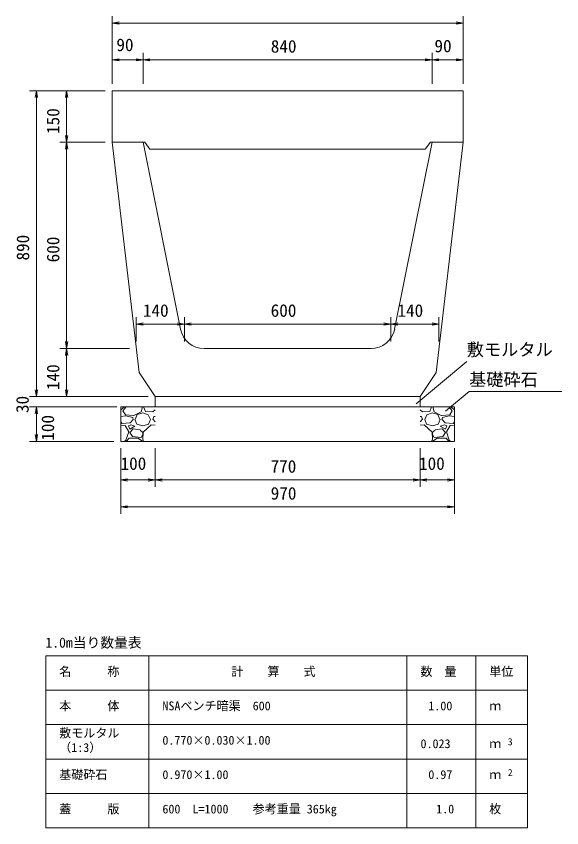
# Model space of a CAD drawing. Units: millimetres on the paper. Extents: x -1 to 840, y -1 to 593.
# Drawn here: x 354.7 to 434, y 184.1 to 302.2 of the extents above; entities that cross this region are included whole.
import ezdxf
from ezdxf.enums import TextEntityAlignment as Align

# ---------------------------------------------------------------- set-up
doc = ezdxf.new("R2010")
doc.units = ezdxf.units.MM
for name, color, linetype, lineweight in [('0_2', 7, 'Continuous', 18), ('D-MTR-FRAM（材料表図枠）', 2, 'Continuous', 18), ('D-STR-DIM（寸法）', 7, 'Continuous', 18), ('D-STR-HTXT（旗揚げ）', 7, 'Continuous', 18), ('D-STR-STRn（構造物）', 7, 'Continuous', 18), ('D-STR（構造物外形線）', 1, 'Continuous', 18)]:
    doc.layers.add(name, color=color, linetype=linetype, lineweight=lineweight)
doc.layers.add('D-MTR-TXT(文字列）', color=7, linetype='Continuous')
doc.layers.add('D-STR-TXT（文字）', color=7, linetype='Continuous')
doc.styles.add('ＭＳ ゴシック', font='')
doc.styles.get('ＭＳ ゴシック').set_extended_font_data('MS Gothic')

msp = doc.modelspace()

# ---------------------------------------------------------------- linework, layer by layer
at = {"layer": '0_2'}
for p, q in [((368.665, 301.185), (369.665, 301.352)), ((369.665, 301.019), (368.665, 301.185)), ((368.665, 301.185), (369.665, 301.185)), ((418.665, 301.352), (419.665, 301.185)), ((419.665, 301.185), (418.665, 301.019)), ((419.665, 301.185), (418.665, 301.185)), ((368.665, 295.843), (369.665, 296.01)), ((369.665, 295.676), (368.665, 295.843)), ((368.665, 295.843), (369.665, 295.843)), ((372.165, 296.01), (373.165, 295.843)), ((373.165, 295.843), (372.165, 295.676)), ((373.165, 295.843), (372.165, 295.843)), ((373.165, 295.843), (374.165, 296.01)), ((374.165, 295.676), (373.165, 295.843)), ((373.165, 295.843), (374.165, 295.843)), ((414.165, 296.01), (415.165, 295.843)), ((415.165, 295.843), (414.165, 295.676)), ((415.165, 295.843), (414.165, 295.843)), ((415.165, 295.843), (416.165, 296.01)), ((416.165, 295.676), (415.165, 295.843)), ((415.165, 295.843), (416.165, 295.843)), ((418.665, 296.01), (419.665, 295.843)), ((419.665, 295.843), (418.665, 295.676)), ((419.665, 295.843), (418.665, 295.843)), ((357.487, 290.343), (357.654, 291.343)), ((357.654, 291.343), (357.821, 290.343)), ((357.654, 291.343), (357.654, 290.343)), ((361.877, 290.343), (362.044, 291.343)), ((362.044, 291.343), (362.21, 290.343)), ((362.044, 291.343), (362.044, 290.343)), ((362.044, 283.843), (361.877, 284.843)), ((362.21, 284.843), (362.044, 283.843)), ((362.044, 283.843), (362.044, 284.843)), ((361.877, 282.843), (362.044, 283.843)), ((362.044, 283.843), (362.21, 282.843)), ((362.044, 283.843), (362.044, 282.843)), ((372.165, 257.408), (373.165, 257.575)), ((373.165, 257.242), (372.165, 257.408)), ((372.165, 257.408), (373.165, 257.408)), ((378.165, 257.575), (379.165, 257.408)), ((379.165, 257.408), (378.165, 257.242)), ((379.165, 257.408), (378.165, 257.408)), ((379.165, 257.408), (380.165, 257.575)), ((380.165, 257.242), (379.165, 257.408)), ((379.165, 257.408), (380.165, 257.408)), ((408.165, 257.575), (409.165, 257.408)), ((409.165, 257.408), (408.165, 257.242)), ((409.165, 257.408), (408.165, 257.408)), ((409.165, 257.408), (410.165, 257.575)), ((410.165, 257.242), (409.165, 257.408)), ((409.165, 257.408), (410.165, 257.408)), ((415.165, 257.575), (416.165, 257.408)), ((416.165, 257.408), (415.165, 257.242)), ((416.165, 257.408), (415.165, 257.408)), ((362.044, 253.843), (361.877, 254.843)), ((361.877, 252.843), (362.044, 253.843)), ((362.21, 254.843), (362.044, 253.843)), ((362.044, 253.843), (362.044, 254.843)), ((362.044, 253.843), (362.21, 252.843)), ((362.044, 253.843), (362.044, 252.843)), ((357.654, 246.843), (357.487, 247.843)), ((357.654, 246.843), (357.487, 247.843)), ((357.821, 247.843), (357.654, 246.843)), ((357.654, 246.843), (357.654, 247.843)), ((357.821, 247.843), (357.654, 246.843)), ((357.654, 246.843), (357.654, 247.843)), ((362.044, 246.843), (361.877, 247.843)), ((362.21, 247.843), (362.044, 246.843)), ((362.044, 246.843), (362.044, 247.843)), ((357.487, 244.343), (357.654, 245.343)), ((357.487, 244.343), (357.654, 245.343)), ((357.654, 245.343), (357.821, 244.343)), ((357.654, 245.343), (357.654, 244.343)), ((357.654, 245.343), (357.821, 244.343)), ((357.654, 245.343), (357.654, 244.343)), ((357.654, 240.343), (357.487, 241.343)), ((357.821, 241.343), (357.654, 240.343)), ((357.654, 240.343), (357.654, 241.343)), ((369.915, 234.732), (370.915, 234.898)), ((370.915, 234.565), (369.915, 234.732)), ((369.915, 234.732), (370.915, 234.732)), ((373.915, 234.898), (374.915, 234.732)), ((374.915, 234.732), (373.915, 234.565)), ((374.915, 234.732), (373.915, 234.732)), ((374.915, 234.732), (375.915, 234.898)), ((375.915, 234.565), (374.915, 234.732)), ((374.915, 234.732), (375.915, 234.732)), ((412.415, 234.898), (413.415, 234.732)), ((413.415, 234.732), (412.415, 234.565)), ((413.415, 234.732), (412.415, 234.732)), ((413.415, 234.732), (414.415, 234.898)), ((414.415, 234.565), (413.415, 234.732)), ((413.415, 234.732), (414.415, 234.732)), ((417.415, 234.898), (418.415, 234.732)), ((418.415, 234.732), (417.415, 234.565)), ((418.415, 234.732), (417.415, 234.732)), ((369.915, 230.814), (370.915, 230.981)), ((370.915, 230.647), (369.915, 230.814)), ((369.915, 230.814), (370.915, 230.814)), ((417.415, 230.981), (418.415, 230.814)), ((418.415, 230.814), (417.415, 230.647)), ((418.415, 230.814), (417.415, 230.814))]:
    msp.add_line(p, q, dxfattribs=at)
at = {"layer": 'D-MTR-FRAM（材料表図枠）'}
for p, q in [((359.011, 209.127), (429.011, 209.127)), ((359.011, 184.127), (359.011, 209.127)), ((374.011, 184.127), (374.011, 209.127)), ((411.511, 184.127), (411.511, 209.127)), ((421.511, 193.127), (421.511, 209.127)), ((421.511, 184.127), (421.511, 209.127)), ((429.011, 184.127), (429.011, 209.127)), ((359.011, 204.127), (429.011, 204.127)), ((359.011, 199.127), (429.011, 199.127)), ((359.011, 194.127), (429.011, 194.127)), ((359.011, 189.127), (429.011, 189.127)), ((359.011, 184.127), (429.011, 184.127))]:
    msp.add_line(p, q, dxfattribs=at)
at = {"layer": 'D-STR-DIM（寸法）'}
for p, q in [((368.665, 292.343), (368.665, 302.185)), ((418.665, 301.185), (369.665, 301.185)), ((419.665, 292.343), (419.665, 302.185)), ((368.665, 292.343), (368.665, 296.843)), ((373.165, 292.343), (373.165, 296.843)), ((373.165, 292.343), (373.165, 296.843)), ((415.165, 292.343), (415.165, 296.843)), ((415.165, 292.343), (415.165, 296.843)), ((419.665, 292.343), (419.665, 296.843)), ((372.165, 295.843), (369.665, 295.843)), ((414.165, 295.843), (374.165, 295.843)), ((416.165, 295.843), (418.665, 295.843)), ((367.665, 291.343), (356.654, 291.343)), ((367.665, 291.343), (361.044, 291.343)), ((357.654, 290.343), (357.654, 247.843)), ((362.044, 290.343), (362.044, 284.843)), ((367.665, 283.843), (361.044, 283.843)), ((367.665, 283.843), (361.044, 283.843)), ((362.044, 282.843), (362.044, 254.843)), ((372.165, 254.843), (372.165, 258.408)), ((373.165, 257.408), (378.165, 257.408)), ((379.165, 254.843), (379.165, 258.408)), ((379.165, 254.843), (379.165, 258.408)), ((408.165, 257.408), (380.165, 257.408)), ((409.165, 254.843), (409.165, 258.408)), ((409.165, 254.843), (409.165, 258.408)), ((415.165, 257.408), (410.165, 257.408)), ((416.165, 254.843), (416.165, 258.408)), ((371.165, 253.843), (361.044, 253.843)), ((371.165, 253.843), (361.044, 253.843)), ((362.044, 252.843), (362.044, 247.843)), ((357.654, 247.843), (357.654, 248.843)), ((373.915, 246.843), (356.654, 246.843)), ((373.915, 246.843), (356.654, 246.843)), ((373.915, 246.843), (361.044, 246.843)), ((368.915, 245.343), (356.654, 245.343)), ((369.365, 245.343), (356.654, 245.343)), ((357.654, 244.343), (357.654, 243.343)), ((357.654, 244.343), (357.654, 241.343)), ((368.915, 240.343), (356.654, 240.343)), ((369.915, 239.343), (369.915, 229.814)), ((369.915, 239.343), (369.915, 233.732)), ((374.915, 239.343), (374.915, 233.732)), ((374.915, 239.343), (374.915, 233.732)), ((413.415, 239.343), (413.415, 233.732)), ((413.415, 239.343), (413.415, 233.732)), ((418.415, 239.343), (418.415, 233.732)), ((418.415, 239.343), (418.415, 229.814)), ((373.915, 234.732), (370.915, 234.732)), ((412.415, 234.732), (375.915, 234.732)), ((414.415, 234.732), (417.415, 234.732)), ((417.415, 230.814), (370.915, 230.814))]:
    msp.add_line(p, q, dxfattribs=at)
at = {"layer": 'D-STR-HTXT（旗揚げ）'}
for p, q in [((412.86, 245.808), (420.203, 251.977)), ((417.099, 244.731), (420.539, 247.614)), ((434.012, 247.614), (420.539, 247.614))]:
    msp.add_line(p, q, dxfattribs=at)
at = {"layer": 'D-STR-STRn（構造物）'}
for p, q in [((374.915, 246.843), (374.915, 245.343)), ((413.415, 246.843), (413.415, 245.343)), ((374.915, 245.343), (369.915, 245.343)), ((369.915, 245.343), (369.915, 240.343)), ((369.915, 244.908), (370.478, 245.343)), ((370.224, 244.791), (370.721, 245.343)), ((370.584, 244.188), (370.234, 244.788)), ((372.877, 244.637), (371.827, 244.087)), ((372.325, 244.241), (373.125, 244.491)), ((373.076, 245.34), (372.876, 244.64)), ((373.122, 244.49), (373.922, 244.19)), ((373.246, 245.343), (373.516, 244.702)), ((373.521, 244.688), (374.571, 244.638)), ((374.574, 244.644), (374.915, 244.908)), ((413.415, 245.343), (374.915, 245.343)), ((413.415, 245.343), (418.415, 245.343)), ((413.756, 244.644), (413.415, 244.908)), ((414.81, 244.688), (413.76, 244.638)), ((415.208, 244.49), (414.408, 244.19)), ((415.085, 245.343), (414.815, 244.702)), ((416.006, 244.241), (415.206, 244.491)), ((415.255, 245.34), (415.455, 244.64)), ((415.454, 244.637), (416.504, 244.087)), ((418.107, 244.791), (417.61, 245.343)), ((417.747, 244.188), (418.097, 244.788)), ((418.415, 244.908), (417.853, 245.343)), ((418.415, 245.343), (418.415, 240.343)), ((370.678, 244.035), (369.915, 243.955)), ((371.821, 244.101), (370.571, 244.201)), ((371.672, 243.794), (370.672, 244.044)), ((371.724, 243.541), (371.274, 243.041)), ((371.725, 243.538), (371.675, 243.788)), ((371.97, 243.542), (372.27, 242.842)), ((372.023, 243.54), (372.323, 244.24)), ((373.925, 244.189), (374.225, 243.539)), ((373.973, 242.843), (374.223, 243.543)), ((374.573, 243.542), (374.723, 243.942)), ((374.915, 243.183), (374.573, 243.557)), ((374.915, 243.955), (374.728, 243.935)), ((413.415, 243.955), (413.602, 243.935)), ((413.415, 243.183), (413.758, 243.557)), ((413.758, 243.542), (413.608, 243.942)), ((414.406, 244.189), (414.106, 243.539)), ((414.358, 242.843), (414.108, 243.543)), ((416.308, 243.54), (416.008, 244.24)), ((416.361, 243.542), (416.061, 242.842)), ((416.51, 244.101), (417.76, 244.201)), ((416.606, 243.538), (416.656, 243.788)), ((416.607, 243.541), (417.057, 243.041)), ((416.659, 243.794), (417.659, 244.044)), ((417.652, 244.035), (418.415, 243.955)), ((370.123, 242.957), (369.915, 243.183)), ((370.526, 242.636), (369.915, 242.686)), ((371.271, 243.044), (370.121, 242.944)), ((371.085, 241.744), (370.535, 242.644)), ((371.022, 242.591), (371.222, 242.091)), ((371.374, 242.739), (371.024, 242.589)), ((371.222, 242.092), (371.972, 242.542)), ((371.724, 242.141), (371.224, 241.641)), ((371.976, 242.542), (371.376, 242.742)), ((372.73, 241.994), (371.73, 242.144)), ((372.27, 242.837), (373.12, 242.587)), ((373.127, 242.588), (373.977, 242.838)), ((374.325, 242.74), (373.175, 241.69)), ((374.915, 242.686), (374.326, 242.736)), ((413.415, 242.686), (414.005, 242.736)), ((414.006, 242.74), (415.156, 241.69)), ((415.204, 242.588), (414.354, 242.838)), ((416.061, 242.837), (415.211, 242.587)), ((415.601, 241.994), (416.601, 242.144)), ((416.355, 242.542), (416.955, 242.742)), ((417.108, 242.092), (416.358, 242.542)), ((416.607, 242.141), (417.107, 241.641)), ((416.957, 242.739), (417.307, 242.589)), ((417.06, 243.044), (418.21, 242.944)), ((417.309, 242.591), (417.109, 242.091)), ((417.246, 241.744), (417.796, 242.644)), ((417.805, 242.636), (418.415, 242.686)), ((418.208, 242.957), (418.415, 243.183)), ((370.675, 240.489), (371.075, 241.739)), ((371.222, 241.642), (371.622, 241.042)), ((371.626, 241.039), (372.876, 240.889)), ((373.135, 241.63), (372.735, 241.98)), ((372.876, 240.891), (373.126, 241.341)), ((373.172, 241.693), (373.122, 240.643)), ((373.124, 241.341), (373.124, 241.641)), ((415.159, 241.693), (415.209, 240.643)), ((415.196, 241.63), (415.596, 241.98)), ((415.455, 240.891), (415.205, 241.341)), ((415.207, 241.341), (415.207, 241.641)), ((416.705, 241.039), (415.455, 240.889)), ((417.108, 241.642), (416.708, 241.042)), ((417.656, 240.489), (417.256, 241.739)), ((369.915, 240.343), (418.415, 240.343)), ((370.478, 240.343), (370.674, 240.494)), ((370.721, 240.343), (371.124, 240.791)), ((371.124, 240.791), (372.424, 240.791)), ((372.423, 240.802), (373.073, 240.352)), ((373.116, 240.652), (373.246, 240.343)), ((415.215, 240.652), (415.085, 240.343)), ((415.908, 240.802), (415.258, 240.352)), ((417.207, 240.791), (415.907, 240.791)), ((417.61, 240.343), (417.207, 240.791)), ((417.852, 240.343), (417.656, 240.494))]:
    msp.add_line(p, q, dxfattribs=at)
at = {"layer": 'D-STR（構造物外形線）'}
for p, q in [((368.665, 291.343), (419.665, 291.343)), ((368.665, 291.343), (368.665, 283.843)), ((419.665, 291.343), (419.665, 283.843)), ((368.665, 283.843), (373.415, 283.843)), ((368.665, 283.843), (372.574, 250.343)), ((368.665, 283.843), (373.165, 283.843)), ((373.165, 283.843), (378.606, 256.642)), ((373.415, 283.843), (374.165, 282.843)), ((409.725, 256.642), (415.165, 283.843)), ((414.915, 283.843), (414.165, 282.843)), ((414.915, 283.843), (419.665, 283.843)), ((415.165, 283.843), (419.665, 283.843)), ((415.757, 250.343), (419.665, 283.843)), ((374.165, 282.843), (414.165, 282.843)), ((382.035, 253.843), (406.296, 253.843)), ((372.574, 250.343), (374.915, 246.843)), ((413.415, 246.843), (415.757, 250.343)), ((374.915, 246.843), (413.415, 246.843))]:
    msp.add_line(p, q, dxfattribs=at)
for centre, start, end in [((382.035, 257.343), 191.30993, 270), ((406.296, 257.343), 270, 348.69007)]:
    msp.add_arc(centre, 3.5, start, end, dxfattribs=at)

# ---------------------------------------------------------------- texts
at = {"layer": 'D-MTR-TXT(文字列）', "style": 'ＭＳ ゴシック'}
for s, height, p in [('名\u3000\u3000\u3000称', 1.283, (360.973, 205.829)), ('計\u3000\u3000算\u3000\u3000式', 1.283, (385.977, 205.829)), ('数\u3000量', 1.283, (413.473, 205.829)), ('単位', 1.283, (423.473, 205.829)), ('本\u3000\u3000\u3000体', 1.283, (360.973, 200.829)), ('NSAベンチ暗渠\u3000600', 1.283, (375.973, 200.829)), ('1.00', 1.283, (414.623, 200.829)), ('ｍ', 1.283, (423.473, 200.829)), ('敷モルタル', 1.283, (360.973, 196.879)), ('0.770×0.030×1.00', 1.283, (375.973, 195.829)), ('（1:3）', 1.283, (360.973, 194.768)), ('0.023', 1.283, (413.486, 195.329)), ('ｍ', 1.283, (423.473, 195.329)), ('3', 1.026, (426.174, 195.831)), ('基礎砕石', 1.283, (360.973, 190.829)), ('0.970×1.00', 1.283, (375.973, 190.829)), ('0.97', 1.283, (414.623, 190.829)), ('2', 1.026, (426.174, 191.331)), ('ｍ', 1.283, (423.473, 190.829)), ('蓋\u3000\u3000\u3000版', 1.283, (360.973, 185.829)), ('600\u3000L=1000\u3000\u3000参考重量 365kg', 1.283, (375.973, 185.829)), ('1.0', 1.283, (415.76, 185.829)), ('枚', 1.283, (423.473, 185.829))]:
    msp.add_text(s, height=height, dxfattribs=at).set_placement(p, align=Align.BOTTOM_LEFT)
at = {"layer": 'D-STR-DIM（寸法）', "style": 'ＭＳ ゴシック'}
for s, p in [('90', (369.283, 296.558)), ('840', (391.723, 296.343)), ('90', (415.511, 296.389)), ('140', (373.134, 257.908)), ('600', (391.704, 257.908)), ('140', (410.134, 257.908)), ('100', (369.884, 235.646)), ('770', (391.691, 235.232)), ('100', (413.268, 235.646)), ('970', (391.71, 231.314))]:
    msp.add_text(s, height=1.833, dxfattribs=at).set_placement(p, align=Align.BOTTOM_LEFT)
for s, p in [('150', (361.544, 285.061)), ('890', (357.154, 266.65)), ('600', (361.544, 266.381)), ('140', (361.544, 247.811)), ('30', (357.088, 244.462)), ('100', (360.777, 240.434))]:
    msp.add_text(s, height=1.833, rotation=90, dxfattribs=at).set_placement(p, align=Align.BOTTOM_LEFT)
at = {"layer": 'D-STR-TXT（文字）', "style": 'ＭＳ ゴシック'}
for s, height, p in [('敷モルタル', 1.833, (420.203, 252.23)), ('基礎砕石', 1.833, (420.539, 247.866)), ('1.0m当り数量表', 1.466, (358.957, 209.89))]:
    msp.add_text(s, height=height, dxfattribs=at).set_placement(p, align=Align.BOTTOM_LEFT)

doc.saveas('drawing.dxf')
